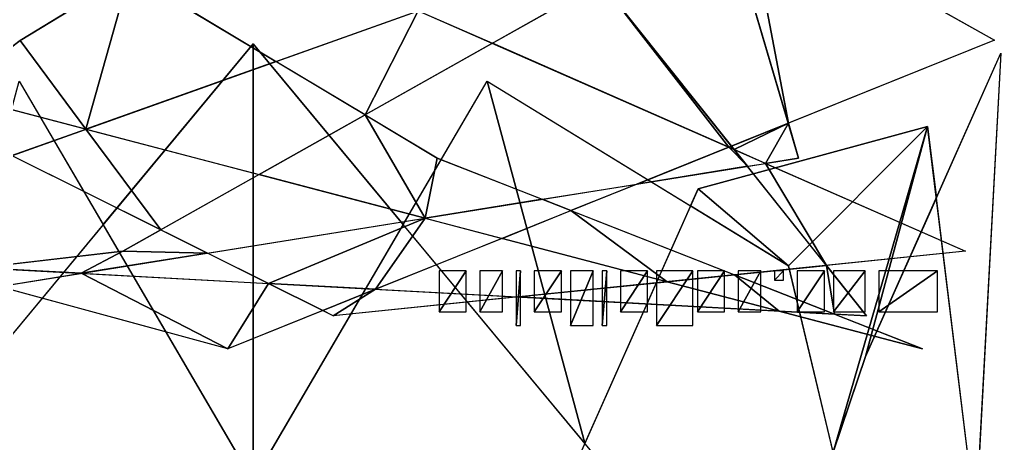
# Model space of a CAD drawing. Header units: metres. Extents: x -642 to 368, y -392 to 227.
# Drawn here: x -184 to -90, y -73.6 to -33.5 of the extents above; entities that cross this region are included whole.
import ezdxf

# ---------------------------------------------------------------- set-up
doc = ezdxf.new("R2010")
doc.units = ezdxf.units.M

msp = doc.modelspace()

# ---------------------------------------------------------------- linework, layer by layer
for p, q in [((-193.23245, 21.701805, -623.5383), (-91.51262, -35.434002, -623.5383)), ((-193.23245, 21.701805, -623.5383), (-91.51262, -35.434002, -623.5383)), ((-193.23245, 21.701805, -623.5383), (-91.51262, -35.434002, -623.5383)), ((-90.11711, 21.709175, -623.5383), (-183.93173, -35.43854, -623.5383)), ((-90.11711, 21.709175, -623.5383), (-183.93173, -35.43854, -623.5383)), ((-90.11711, 21.709175, -623.5383), (-183.93173, -35.43854, -623.5383)), ((-144.38002, -46.594543, -623.5383), (-233.5629, 6.779457, -623.5383)), ((-144.38002, -46.594543, -623.5383), (-233.5629, 6.779457, -623.5383)), ((-144.38002, -46.594543, -623.5383), (-233.5629, 6.779457, -623.5383)), ((-110.09679, -46.59244, -623.5383), (-125.831024, 6.765076, -623.5383)), ((-110.09679, -46.59244, -623.5383), (-125.831024, 6.765076, -623.5383)), ((-110.09679, -46.59244, -623.5383), (-125.831024, 6.765076, -623.5383)), ((-201.90924, -8.158058, -623.5383), (-94.27467, -55.41663, -623.5383)), ((-201.90924, -8.158058, -623.5383), (-94.27467, -55.41663, -623.5383)), ((-201.90924, -8.158058, -623.5383), (-94.27467, -55.41663, -623.5383)), ((-90.11856, -8.157112, -623.5383), (-174.20978, -55.41286, -623.5383)), ((-90.11856, -8.157112, -623.5383), (-174.20978, -55.41286, -623.5383)), ((-90.11856, -8.157112, -623.5383), (-174.20978, -55.41286, -623.5383)), ((-154.24548, -61.524643, -623.5383), (-232.86394, -22.437973, -623.5383)), ((-154.24548, -61.524643, -623.5383), (-232.86394, -22.437973, -623.5383)), ((-154.24548, -61.524643, -623.5383), (-232.86394, -22.437973, -623.5383)), ((-227.35373, -61.524246, -623.5383), (-117.54245, -22.436844, -623.5383)), ((-227.35373, -61.524246, -623.5383), (-117.54245, -22.436844, -623.5383)), ((-227.35373, -61.524246, -623.5383), (-117.54245, -22.436844, -623.5383)), ((-103.65671, -61.53064, -623.5383), (-134.83504, -22.447762, -623.5383)), ((-103.65671, -61.53064, -623.5383), (-134.83504, -22.447762, -623.5383)), ((-103.65671, -61.53064, -623.5383), (-134.83504, -22.447762, -623.5383)), ((-183.93173, -35.43854, -623.5383), (-222.6497, -64.644485, -623.5383)), ((-183.93173, -35.43854, -623.5383), (-222.6497, -64.644485, -623.5383)), ((-183.93173, -35.43854, -623.5383), (-222.6497, -64.644485, -623.5383)), ((-209.79999, -35.43597, -623.5383), (-98.34755, -64.644165, -623.5383)), ((-209.79999, -35.43597, -623.5383), (-98.34755, -64.644165, -623.5383)), ((-209.79999, -35.43597, -623.5383), (-98.34755, -64.644165, -623.5383)), ((-91.51262, -35.434002, -623.5383), (-164.2541, -64.64482, -623.5383)), ((-91.51262, -35.434002, -623.5383), (-164.2541, -64.64482, -623.5383)), ((-91.51262, -35.434002, -623.5383), (-164.2541, -64.64482, -623.5383)), ((-161.83928, -35.779984, -623.5383), (-194.43802, -74.991615, -623.5383)), ((-161.83928, -35.779984, -623.5383), (-194.43802, -74.991615, -623.5383)), ((-161.83928, -35.779984, -623.5383), (-194.43802, -74.991615, -623.5383)), ((-161.83928, -35.779984, -623.5383), (-194.43802, -74.991615, -623.5383)), ((-161.83928, -35.779984, -623.5383), (-194.43802, -74.991615, -623.5383)), ((-161.83928, -35.779984, -623.5383), (-194.43802, -74.991615, -623.5383)), ((-161.83928, -35.779984, -623.5383), (-194.43802, -74.991615, -623.5383)), ((-129.24075, -74.98673, -623.5383), (-161.83928, -35.779984, -623.5383)), ((-129.24075, -74.98673, -623.5383), (-161.83928, -35.779984, -623.5383)), ((-129.24075, -74.98673, -623.5383), (-161.83928, -35.779984, -623.5383)), ((-129.24075, -74.98673, -623.5383), (-161.83928, -35.779984, -623.5383)), ((-129.24075, -74.98673, -623.5383), (-161.83928, -35.779984, -623.5383)), ((-129.24075, -74.98673, -623.5383), (-161.83928, -35.779984, -623.5383)), ((-129.24075, -74.98673, -623.5383), (-161.83928, -35.779984, -623.5383)), ((-103.74382, -65.37406, -623.5383), (-90.91574, -36.665497, -623.5383)), ((-103.74382, -65.37406, -623.5383), (-90.91574, -36.665497, -623.5383)), ((-103.74382, -65.37406, -623.5383), (-90.91574, -36.665497, -623.5383)), ((-103.74382, -65.37406, -623.5383), (-90.91574, -36.665497, -623.5383)), ((-103.74382, -65.37406, -623.5383), (-90.91574, -36.665497, -623.5383)), ((-103.74382, -65.37406, -623.5383), (-90.91574, -36.665497, -623.5383)), ((-103.74382, -65.37406, -623.5383), (-90.91574, -36.665497, -623.5383)), ((-90.91574, -36.665497, -623.5383), (-93.54338, -85.4083, -623.5383)), ((-90.91574, -36.665497, -623.5383), (-93.54338, -85.4083, -623.5383)), ((-90.91574, -36.665497, -623.5383), (-93.54338, -85.4083, -623.5383)), ((-90.91574, -36.665497, -623.5383), (-93.54338, -85.4083, -623.5383)), ((-90.91574, -36.665497, -623.5383), (-93.54338, -85.4083, -623.5383)), ((-90.91574, -36.665497, -623.5383), (-93.54338, -85.4083, -623.5383)), ((-90.91574, -36.665497, -623.5383), (-93.54338, -85.4083, -623.5383)), ((-184.02997, -39.295975, -623.5383), (-150.60852, -96.36103, -623.5383)), ((-184.02997, -39.295975, -623.5383), (-150.60852, -96.36103, -623.5383)), ((-184.02997, -39.295975, -623.5383), (-150.60852, -96.36103, -623.5383)), ((-184.02997, -39.295975, -623.5383), (-150.60852, -96.36103, -623.5383)), ((-184.02997, -39.295975, -623.5383), (-150.60852, -96.36103, -623.5383)), ((-184.02997, -39.295975, -623.5383), (-150.60852, -96.36103, -623.5383)), ((-184.02997, -39.295975, -623.5383), (-150.60852, -96.36103, -623.5383)), ((-173.07507, -96.35564, -623.5383), (-139.6494, -39.294296, -623.5383)), ((-173.07507, -96.35564, -623.5383), (-139.6494, -39.294296, -623.5383)), ((-173.07507, -96.35564, -623.5383), (-139.6494, -39.294296, -623.5383)), ((-173.07507, -96.35564, -623.5383), (-139.6494, -39.294296, -623.5383)), ((-173.07507, -96.35564, -623.5383), (-139.6494, -39.294296, -623.5383)), ((-173.07507, -96.35564, -623.5383), (-139.6494, -39.294296, -623.5383)), ((-173.07507, -96.35564, -623.5383), (-139.6494, -39.294296, -623.5383)), ((-139.6494, -39.294296, -623.5383), (-111.06293, -56.812065, -623.5383)), ((-139.6494, -39.294296, -623.5383), (-111.06293, -56.812065, -623.5383)), ((-139.6494, -39.294296, -623.5383), (-111.06293, -56.812065, -623.5383)), ((-139.6494, -39.294296, -623.5383), (-111.06293, -56.812065, -623.5383)), ((-139.6494, -39.294296, -623.5383), (-111.06293, -56.812065, -623.5383)), ((-139.6494, -39.294296, -623.5383), (-111.06293, -56.812065, -623.5383)), ((-139.6494, -39.294296, -623.5383), (-111.06293, -56.812065, -623.5383)), ((-97.85892, -43.60421, -623.5383), (-119.625595, -49.498, -623.5383)), ((-97.85892, -43.60421, -623.5383), (-119.625595, -49.498, -623.5383)), ((-97.85892, -43.60421, -623.5383), (-119.625595, -49.498, -623.5383)), ((-97.85892, -43.60421, -623.5383), (-119.625595, -49.498, -623.5383)), ((-97.85892, -43.60421, -623.5383), (-119.625595, -49.498, -623.5383)), ((-97.85892, -43.60421, -623.5383), (-119.625595, -49.498, -623.5383)), ((-97.85892, -43.60421, -623.5383), (-119.625595, -49.498, -623.5383)), ((-90.03, -107.5933, -623.5383), (-97.85892, -43.60421, -623.5383)), ((-90.03, -107.5933, -623.5383), (-97.85892, -43.60421, -623.5383)), ((-90.03, -107.5933, -623.5383), (-97.85892, -43.60421, -623.5383)), ((-90.03, -107.5933, -623.5383), (-97.85892, -43.60421, -623.5383)), ((-90.03, -107.5933, -623.5383), (-97.85892, -43.60421, -623.5383)), ((-90.03, -107.5933, -623.5383), (-97.85892, -43.60421, -623.5383)), ((-90.03, -107.5933, -623.5383), (-97.85892, -43.60421, -623.5383)), ((-164.2541, -64.64482, -623.5383), (-230.7807, -46.596184, -623.5383)), ((-164.2541, -64.64482, -623.5383), (-230.7807, -46.596184, -623.5383)), ((-164.2541, -64.64482, -623.5383), (-230.7807, -46.596184, -623.5383)), ((-222.6497, -64.644485, -623.5383), (-110.09679, -46.59244, -623.5383)), ((-222.6497, -64.644485, -623.5383), (-110.09679, -46.59244, -623.5383)), ((-222.6497, -64.644485, -623.5383), (-110.09679, -46.59244, -623.5383)), ((-98.34755, -64.644165, -623.5383), (-144.38002, -46.594543, -623.5383)), ((-98.34755, -64.644165, -623.5383), (-144.38002, -46.594543, -623.5383)), ((-98.34755, -64.644165, -623.5383), (-144.38002, -46.594543, -623.5383)), ((-119.625595, -49.498, -623.5383), (-150.58836, -118.829765, -623.5383)), ((-119.625595, -49.498, -623.5383), (-150.58836, -118.829765, -623.5383)), ((-119.625595, -49.498, -623.5383), (-150.58836, -118.829765, -623.5383)), ((-119.625595, -49.498, -623.5383), (-150.58836, -118.829765, -623.5383)), ((-119.625595, -49.498, -623.5383), (-150.58836, -118.829765, -623.5383)), ((-119.625595, -49.498, -623.5383), (-150.58836, -118.829765, -623.5383)), ((-119.625595, -49.498, -623.5383), (-150.58836, -118.829765, -623.5383)), ((-174.20978, -55.41286, -623.5383), (-227.35373, -61.524246, -623.5383)), ((-174.20978, -55.41286, -623.5383), (-227.35373, -61.524246, -623.5383)), ((-174.20978, -55.41286, -623.5383), (-227.35373, -61.524246, -623.5383)), ((-216.76025, -55.42005, -623.5383), (-103.65671, -61.53064, -623.5383)), ((-216.76025, -55.42005, -623.5383), (-103.65671, -61.53064, -623.5383)), ((-216.76025, -55.42005, -623.5383), (-103.65671, -61.53064, -623.5383)), ((-94.27467, -55.41663, -623.5383), (-154.24548, -61.524643, -623.5383)), ((-94.27467, -55.41663, -623.5383), (-154.24548, -61.524643, -623.5383)), ((-94.27467, -55.41663, -623.5383), (-154.24548, -61.524643, -623.5383)), ((-111.06293, -56.812065, -623.5383), (-93.54562, -129.78206, -623.5383)), ((-111.06293, -56.812065, -623.5383), (-93.54562, -129.78206, -623.5383)), ((-111.06293, -56.812065, -623.5383), (-93.54562, -129.78206, -623.5383)), ((-111.06293, -56.812065, -623.5383), (-93.54562, -129.78206, -623.5383)), ((-111.06293, -56.812065, -623.5383), (-93.54562, -129.78206, -623.5383)), ((-111.06293, -56.812065, -623.5383), (-93.54562, -129.78206, -623.5383)), ((-111.06293, -56.812065, -623.5383), (-93.54562, -129.78206, -623.5383)), ((-129.24332, -140.18353, -623.5383), (-103.74382, -65.37406, -623.5383)), ((-129.24332, -140.18353, -623.5383), (-103.74382, -65.37406, -623.5383)), ((-129.24332, -140.18353, -623.5383), (-103.74382, -65.37406, -623.5383)), ((-129.24332, -140.18353, -623.5383), (-103.74382, -65.37406, -623.5383)), ((-129.24332, -140.18353, -623.5383), (-103.74382, -65.37406, -623.5383)), ((-129.24332, -140.18353, -623.5383), (-103.74382, -65.37406, -623.5383)), ((-129.24332, -140.18353, -623.5383), (-103.74382, -65.37406, -623.5383))]:
    msp.add_line(p, q)
for points in [[(-115.090546, -22.19033, -623.5383), (-111.07118, -43.28813, -623.5383), (-116.97952, -23.251854, -623.5383), (-116.97942, -23.251755, -623.5382)], [(-115.090546, -22.19033, -623.5383), (-111.07118, -43.28813, -623.5383), (-116.97952, -23.251854, -623.5383), (-116.97942, -23.251755, -623.5382)], [(-115.090546, -22.19033, -623.5383), (-111.07118, -43.28813, -623.5383), (-116.97952, -23.251854, -623.5383), (-116.97942, -23.251755, -623.5382)], [(-115.090546, -22.19033, -623.5383), (-91.51262, -35.434002, -623.5383), (-111.07118, -43.28813, -623.5383), (-111.07108, -43.288033, -623.5382)], [(-115.090546, -22.19033, -623.5383), (-91.51262, -35.434002, -623.5383), (-111.07118, -43.28813, -623.5383), (-111.07108, -43.288033, -623.5382)], [(-115.090546, -22.19033, -623.5383), (-91.51262, -35.434002, -623.5383), (-111.07118, -43.28813, -623.5383), (-111.07108, -43.288033, -623.5382)], [(-177.69742, -43.84905, -623.5383), (-183.93173, -35.43854, -623.5383), (-173.56863, -29.125797, -623.5383), (-173.56853, -29.125698, -623.5382)], [(-177.69742, -43.84905, -623.5383), (-183.93173, -35.43854, -623.5383), (-173.56863, -29.125797, -623.5383), (-173.56853, -29.125698, -623.5382)], [(-177.69742, -43.84905, -623.5383), (-183.93173, -35.43854, -623.5383), (-173.56863, -29.125797, -623.5383), (-173.56853, -29.125698, -623.5382)], [(-177.69742, -43.84905, -623.5383), (-173.56863, -29.125797, -623.5383), (-159.6822, -37.43652, -623.5383), (-159.6821, -37.43642, -623.5382)], [(-177.69742, -43.84905, -623.5383), (-173.56863, -29.125797, -623.5383), (-159.6822, -37.43652, -623.5383), (-159.6821, -37.43642, -623.5382)], [(-177.69742, -43.84905, -623.5383), (-173.56863, -29.125797, -623.5383), (-159.6822, -37.43652, -623.5383), (-159.6821, -37.43642, -623.5382)], [(-116.726105, -45.558987, -623.5383), (-139.15271, -35.712254, -623.5383), (-128.8652, -29.93111, -623.5383), (-128.8651, -29.931011, -623.5382)], [(-116.726105, -45.558987, -623.5383), (-139.15271, -35.712254, -623.5383), (-128.8652, -29.93111, -623.5383), (-128.8651, -29.931011, -623.5382)], [(-116.726105, -45.558987, -623.5383), (-139.15271, -35.712254, -623.5383), (-128.8652, -29.93111, -623.5383), (-128.8651, -29.931011, -623.5382)], [(-116.726105, -45.558987, -623.5383), (-128.8652, -29.93111, -623.5383), (-116.47768, -45.45922, -623.5383), (-116.47758, -45.45912, -623.5382)], [(-116.726105, -45.558987, -623.5383), (-128.8652, -29.93111, -623.5383), (-116.47768, -45.45922, -623.5383), (-116.47758, -45.45912, -623.5382)], [(-116.726105, -45.558987, -623.5383), (-128.8652, -29.93111, -623.5383), (-116.47768, -45.45922, -623.5383), (-116.47758, -45.45912, -623.5382)], [(-151.22638, -42.49715, -623.5383), (-159.6822, -37.43652, -623.5383), (-146.17549, -32.62879, -623.5383), (-146.17538, -32.628693, -623.5382)], [(-151.22638, -42.49715, -623.5383), (-159.6822, -37.43652, -623.5383), (-146.17549, -32.62879, -623.5383), (-146.17538, -32.628693, -623.5382)], [(-151.22638, -42.49715, -623.5383), (-159.6822, -37.43652, -623.5383), (-146.17549, -32.62879, -623.5383), (-146.17538, -32.628693, -623.5382)], [(-151.22638, -42.49715, -623.5383), (-146.17549, -32.62879, -623.5383), (-139.15271, -35.712254, -623.5383), (-139.1526, -35.712154, -623.5382)], [(-151.22638, -42.49715, -623.5383), (-146.17549, -32.62879, -623.5383), (-139.15271, -35.712254, -623.5383), (-139.1526, -35.712154, -623.5382)], [(-151.22638, -42.49715, -623.5383), (-146.17549, -32.62879, -623.5383), (-139.15271, -35.712254, -623.5383), (-139.1526, -35.712154, -623.5382)], [(-177.69742, -43.84905, -623.5383), (-190.59912, -40.467922, -623.5383), (-183.93173, -35.43854, -623.5383), (-183.93163, -35.438442, -623.5382)], [(-177.69742, -43.84905, -623.5383), (-190.59912, -40.467922, -623.5383), (-183.93173, -35.43854, -623.5383), (-183.93163, -35.438442, -623.5382)], [(-177.69742, -43.84905, -623.5383), (-190.59912, -40.467922, -623.5383), (-183.93173, -35.43854, -623.5383), (-183.93163, -35.438442, -623.5382)], [(-161.8423, -77.180046, -623.5383), (-176.06644, -52.893227, -623.5383), (-161.83928, -35.779984, -623.5383), (-161.83917, -35.779884, -623.5382)], [(-161.8423, -77.180046, -623.5383), (-176.06644, -52.893227, -623.5383), (-161.83928, -35.779984, -623.5383), (-161.83917, -35.779884, -623.5382)], [(-161.8423, -77.180046, -623.5383), (-176.06644, -52.893227, -623.5383), (-161.83928, -35.779984, -623.5383), (-161.83917, -35.779884, -623.5382)], [(-161.8423, -77.180046, -623.5383), (-176.06644, -52.893227, -623.5383), (-161.83928, -35.779984, -623.5383), (-161.83917, -35.779884, -623.5382)], [(-161.8423, -77.180046, -623.5383), (-176.06644, -52.893227, -623.5383), (-161.83928, -35.779984, -623.5383), (-161.83917, -35.779884, -623.5382)], [(-161.8423, -77.180046, -623.5383), (-176.06644, -52.893227, -623.5383), (-161.83928, -35.779984, -623.5383), (-161.83917, -35.779884, -623.5382)], [(-161.8423, -77.180046, -623.5383), (-176.06644, -52.893227, -623.5383), (-161.83928, -35.779984, -623.5383), (-161.83917, -35.779884, -623.5382)], [(-161.8423, -77.180046, -623.5383), (-161.83928, -35.779984, -623.5383), (-147.61339, -52.889694, -623.5383), (-147.61328, -52.889595, -623.5382)], [(-161.8423, -77.180046, -623.5383), (-161.83928, -35.779984, -623.5383), (-147.61339, -52.889694, -623.5383), (-147.61328, -52.889595, -623.5382)], [(-161.8423, -77.180046, -623.5383), (-161.83928, -35.779984, -623.5383), (-147.61339, -52.889694, -623.5383), (-147.61328, -52.889595, -623.5382)], [(-161.8423, -77.180046, -623.5383), (-161.83928, -35.779984, -623.5383), (-147.61339, -52.889694, -623.5383), (-147.61328, -52.889595, -623.5382)], [(-161.8423, -77.180046, -623.5383), (-161.83928, -35.779984, -623.5383), (-147.61339, -52.889694, -623.5383), (-147.61328, -52.889595, -623.5382)], [(-161.8423, -77.180046, -623.5383), (-161.83928, -35.779984, -623.5383), (-147.61339, -52.889694, -623.5383), (-147.61328, -52.889595, -623.5382)], [(-161.8423, -77.180046, -623.5383), (-161.83928, -35.779984, -623.5383), (-147.61339, -52.889694, -623.5383), (-147.61328, -52.889595, -623.5382)], [(-90.91574, -36.665497, -623.5383), (-93.298965, -80.874565, -623.5383), (-97.03293, -50.355415, -623.5383), (-97.03283, -50.355316, -623.5382)], [(-90.91574, -36.665497, -623.5383), (-93.298965, -80.874565, -623.5383), (-97.03293, -50.355415, -623.5383), (-97.03283, -50.355316, -623.5382)], [(-90.91574, -36.665497, -623.5383), (-93.298965, -80.874565, -623.5383), (-97.03293, -50.355415, -623.5383), (-97.03283, -50.355316, -623.5382)], [(-90.91574, -36.665497, -623.5383), (-93.298965, -80.874565, -623.5383), (-97.03293, -50.355415, -623.5383), (-97.03283, -50.355316, -623.5382)], [(-90.91574, -36.665497, -623.5383), (-93.298965, -80.874565, -623.5383), (-97.03293, -50.355415, -623.5383), (-97.03283, -50.355316, -623.5382)], [(-90.91574, -36.665497, -623.5383), (-93.298965, -80.874565, -623.5383), (-97.03293, -50.355415, -623.5383), (-97.03283, -50.355316, -623.5382)], [(-90.91574, -36.665497, -623.5383), (-93.298965, -80.874565, -623.5383), (-97.03293, -50.355415, -623.5383), (-97.03283, -50.355316, -623.5382)], [(-193.26761, -73.58376, -623.5383), (-184.02997, -39.295975, -623.5383), (-176.06644, -52.893227, -623.5383), (-176.06633, -52.893127, -623.5382)], [(-193.26761, -73.58376, -623.5383), (-184.02997, -39.295975, -623.5383), (-176.06644, -52.893227, -623.5383), (-176.06633, -52.893127, -623.5382)], [(-193.26761, -73.58376, -623.5383), (-184.02997, -39.295975, -623.5383), (-176.06644, -52.893227, -623.5383), (-176.06633, -52.893127, -623.5382)], [(-193.26761, -73.58376, -623.5383), (-184.02997, -39.295975, -623.5383), (-176.06644, -52.893227, -623.5383), (-176.06633, -52.893127, -623.5382)], [(-193.26761, -73.58376, -623.5383), (-184.02997, -39.295975, -623.5383), (-176.06644, -52.893227, -623.5383), (-176.06633, -52.893127, -623.5382)], [(-193.26761, -73.58376, -623.5383), (-184.02997, -39.295975, -623.5383), (-176.06644, -52.893227, -623.5383), (-176.06633, -52.893127, -623.5382)], [(-193.26761, -73.58376, -623.5383), (-184.02997, -39.295975, -623.5383), (-176.06644, -52.893227, -623.5383), (-176.06633, -52.893127, -623.5382)], [(-130.39084, -73.60351, -623.5383), (-147.61339, -52.889694, -623.5383), (-139.6494, -39.294296, -623.5383), (-139.64929, -39.294197, -623.5382)], [(-130.39084, -73.60351, -623.5383), (-147.61339, -52.889694, -623.5383), (-139.6494, -39.294296, -623.5383), (-139.64929, -39.294197, -623.5382)], [(-130.39084, -73.60351, -623.5383), (-147.61339, -52.889694, -623.5383), (-139.6494, -39.294296, -623.5383), (-139.64929, -39.294197, -623.5382)], [(-130.39084, -73.60351, -623.5383), (-147.61339, -52.889694, -623.5383), (-139.6494, -39.294296, -623.5383), (-139.64929, -39.294197, -623.5382)], [(-130.39084, -73.60351, -623.5383), (-147.61339, -52.889694, -623.5383), (-139.6494, -39.294296, -623.5383), (-139.64929, -39.294197, -623.5382)], [(-130.39084, -73.60351, -623.5383), (-147.61339, -52.889694, -623.5383), (-139.6494, -39.294296, -623.5383), (-139.64929, -39.294197, -623.5382)], [(-130.39084, -73.60351, -623.5383), (-147.61339, -52.889694, -623.5383), (-139.6494, -39.294296, -623.5383), (-139.64929, -39.294197, -623.5382)], [(-130.39084, -73.60351, -623.5383), (-139.6494, -39.294296, -623.5383), (-120.350296, -51.120773, -623.5383), (-120.3502, -51.120674, -623.5382)], [(-130.39084, -73.60351, -623.5383), (-139.6494, -39.294296, -623.5383), (-120.350296, -51.120773, -623.5383), (-120.3502, -51.120674, -623.5382)], [(-130.39084, -73.60351, -623.5383), (-139.6494, -39.294296, -623.5383), (-120.350296, -51.120773, -623.5383), (-120.3502, -51.120674, -623.5382)], [(-130.39084, -73.60351, -623.5383), (-139.6494, -39.294296, -623.5383), (-120.350296, -51.120773, -623.5383), (-120.3502, -51.120674, -623.5382)], [(-130.39084, -73.60351, -623.5383), (-139.6494, -39.294296, -623.5383), (-120.350296, -51.120773, -623.5383), (-120.3502, -51.120674, -623.5382)], [(-130.39084, -73.60351, -623.5383), (-139.6494, -39.294296, -623.5383), (-120.350296, -51.120773, -623.5383), (-120.3502, -51.120674, -623.5382)], [(-130.39084, -73.60351, -623.5383), (-139.6494, -39.294296, -623.5383), (-120.350296, -51.120773, -623.5383), (-120.3502, -51.120674, -623.5382)], [(-145.53862, -52.276863, -623.5383), (-161.28568, -48.15006, -623.5383), (-151.22638, -42.49715, -623.5383), (-151.22627, -42.49705, -623.5382)], [(-145.53862, -52.276863, -623.5383), (-161.28568, -48.15006, -623.5383), (-151.22638, -42.49715, -623.5383), (-151.22627, -42.49705, -623.5382)], [(-145.53862, -52.276863, -623.5383), (-161.28568, -48.15006, -623.5383), (-151.22638, -42.49715, -623.5383), (-151.22627, -42.49705, -623.5382)], [(-145.53862, -52.276863, -623.5383), (-151.22638, -42.49715, -623.5383), (-144.38002, -46.594543, -623.5383), (-144.37991, -46.594444, -623.5382)], [(-145.53862, -52.276863, -623.5383), (-151.22638, -42.49715, -623.5383), (-144.38002, -46.594543, -623.5383), (-144.37991, -46.594444, -623.5382)], [(-145.53862, -52.276863, -623.5383), (-151.22638, -42.49715, -623.5383), (-144.38002, -46.594543, -623.5383), (-144.37991, -46.594444, -623.5382)], [(-170.60884, -53.389286, -623.5383), (-184.7492, -46.359135, -623.5383), (-177.69742, -43.84905, -623.5383), (-177.69731, -43.84895, -623.5382)], [(-170.60884, -53.389286, -623.5383), (-184.7492, -46.359135, -623.5383), (-177.69742, -43.84905, -623.5383), (-177.69731, -43.84895, -623.5382)], [(-170.60884, -53.389286, -623.5383), (-184.7492, -46.359135, -623.5383), (-177.69742, -43.84905, -623.5383), (-177.69731, -43.84895, -623.5382)], [(-170.60884, -53.389286, -623.5383), (-177.69742, -43.84905, -623.5383), (-161.28568, -48.15006, -623.5383), (-161.28557, -48.14996, -623.5382)], [(-170.60884, -53.389286, -623.5383), (-177.69742, -43.84905, -623.5383), (-161.28568, -48.15006, -623.5383), (-161.28557, -48.14996, -623.5382)], [(-170.60884, -53.389286, -623.5383), (-177.69742, -43.84905, -623.5383), (-161.28568, -48.15006, -623.5383), (-161.28557, -48.14996, -623.5382)], [(-97.85892, -43.60421, -623.5383), (-111.06293, -56.812065, -623.5383), (-119.625595, -49.498, -623.5383), (-119.625496, -49.497902, -623.5382)], [(-97.85892, -43.60421, -623.5383), (-111.06293, -56.812065, -623.5383), (-119.625595, -49.498, -623.5383), (-119.625496, -49.497902, -623.5382)], [(-97.85892, -43.60421, -623.5383), (-111.06293, -56.812065, -623.5383), (-119.625595, -49.498, -623.5383), (-119.625496, -49.497902, -623.5382)], [(-97.85892, -43.60421, -623.5383), (-111.06293, -56.812065, -623.5383), (-119.625595, -49.498, -623.5383), (-119.625496, -49.497902, -623.5382)], [(-97.85892, -43.60421, -623.5383), (-111.06293, -56.812065, -623.5383), (-119.625595, -49.498, -623.5383), (-119.625496, -49.497902, -623.5382)], [(-97.85892, -43.60421, -623.5383), (-111.06293, -56.812065, -623.5383), (-119.625595, -49.498, -623.5383), (-119.625496, -49.497902, -623.5382)], [(-97.85892, -43.60421, -623.5383), (-111.06293, -56.812065, -623.5383), (-119.625595, -49.498, -623.5383), (-119.625496, -49.497902, -623.5382)], [(-111.07118, -43.28813, -623.5383), (-116.22122, -45.780663, -623.5383), (-116.47768, -45.45922, -623.5383), (-116.47758, -45.45912, -623.5382)], [(-111.07118, -43.28813, -623.5383), (-116.22122, -45.780663, -623.5383), (-116.47768, -45.45922, -623.5383), (-116.47758, -45.45912, -623.5382)], [(-111.07118, -43.28813, -623.5383), (-116.22122, -45.780663, -623.5383), (-116.47768, -45.45922, -623.5383), (-116.47758, -45.45912, -623.5382)], [(-111.07118, -43.28813, -623.5383), (-113.22839, -47.09471, -623.5383), (-116.22122, -45.780663, -623.5383), (-116.22112, -45.780563, -623.5382)], [(-111.07118, -43.28813, -623.5383), (-113.22839, -47.09471, -623.5383), (-116.22122, -45.780663, -623.5383), (-116.22112, -45.780563, -623.5382)], [(-111.07118, -43.28813, -623.5383), (-113.22839, -47.09471, -623.5383), (-116.22122, -45.780663, -623.5383), (-116.22112, -45.780563, -623.5382)], [(-111.07118, -43.28813, -623.5383), (-110.09679, -46.59244, -623.5383), (-113.22839, -47.09471, -623.5383), (-113.228294, -47.094612, -623.5382)], [(-111.07118, -43.28813, -623.5383), (-110.09679, -46.59244, -623.5383), (-113.22839, -47.09471, -623.5383), (-113.228294, -47.094612, -623.5382)], [(-111.07118, -43.28813, -623.5383), (-110.09679, -46.59244, -623.5383), (-113.22839, -47.09471, -623.5383), (-113.228294, -47.094612, -623.5382)], [(-97.85892, -43.60421, -623.5383), (-106.83234, -74.43502, -623.5383), (-111.06293, -56.812065, -623.5383), (-111.06283, -56.811966, -623.5382)], [(-97.85892, -43.60421, -623.5383), (-106.83234, -74.43502, -623.5383), (-111.06293, -56.812065, -623.5383), (-111.06283, -56.811966, -623.5382)], [(-97.85892, -43.60421, -623.5383), (-106.83234, -74.43502, -623.5383), (-111.06293, -56.812065, -623.5383), (-111.06283, -56.811966, -623.5382)], [(-97.85892, -43.60421, -623.5383), (-106.83234, -74.43502, -623.5383), (-111.06293, -56.812065, -623.5383), (-111.06283, -56.811966, -623.5382)], [(-97.85892, -43.60421, -623.5383), (-106.83234, -74.43502, -623.5383), (-111.06293, -56.812065, -623.5383), (-111.06283, -56.811966, -623.5382)], [(-97.85892, -43.60421, -623.5383), (-106.83234, -74.43502, -623.5383), (-111.06293, -56.812065, -623.5383), (-111.06283, -56.811966, -623.5382)], [(-97.85892, -43.60421, -623.5383), (-106.83234, -74.43502, -623.5383), (-111.06293, -56.812065, -623.5383), (-111.06283, -56.811966, -623.5382)], [(-97.85892, -43.60421, -623.5383), (-103.74382, -65.37406, -623.5383), (-106.83234, -74.43502, -623.5383), (-106.83224, -74.43492, -623.5382)], [(-97.85892, -43.60421, -623.5383), (-103.74382, -65.37406, -623.5383), (-106.83234, -74.43502, -623.5383), (-106.83224, -74.43492, -623.5382)], [(-97.85892, -43.60421, -623.5383), (-103.74382, -65.37406, -623.5383), (-106.83234, -74.43502, -623.5383), (-106.83224, -74.43492, -623.5382)], [(-97.85892, -43.60421, -623.5383), (-103.74382, -65.37406, -623.5383), (-106.83234, -74.43502, -623.5383), (-106.83224, -74.43492, -623.5382)], [(-97.85892, -43.60421, -623.5383), (-103.74382, -65.37406, -623.5383), (-106.83234, -74.43502, -623.5383), (-106.83224, -74.43492, -623.5382)], [(-97.85892, -43.60421, -623.5383), (-103.74382, -65.37406, -623.5383), (-106.83234, -74.43502, -623.5383), (-106.83224, -74.43492, -623.5382)], [(-97.85892, -43.60421, -623.5383), (-103.74382, -65.37406, -623.5383), (-106.83234, -74.43502, -623.5383), (-106.83224, -74.43492, -623.5382)], [(-97.85892, -43.60421, -623.5383), (-97.03293, -50.355415, -623.5383), (-103.74382, -65.37406, -623.5383), (-103.74372, -65.37396, -623.5382)], [(-97.85892, -43.60421, -623.5383), (-97.03293, -50.355415, -623.5383), (-103.74382, -65.37406, -623.5383), (-103.74372, -65.37396, -623.5382)], [(-97.85892, -43.60421, -623.5383), (-97.03293, -50.355415, -623.5383), (-103.74382, -65.37406, -623.5383), (-103.74372, -65.37396, -623.5382)], [(-97.85892, -43.60421, -623.5383), (-97.03293, -50.355415, -623.5383), (-103.74382, -65.37406, -623.5383), (-103.74372, -65.37396, -623.5382)], [(-97.85892, -43.60421, -623.5383), (-97.03293, -50.355415, -623.5383), (-103.74382, -65.37406, -623.5383), (-103.74372, -65.37396, -623.5382)], [(-97.85892, -43.60421, -623.5383), (-97.03293, -50.355415, -623.5383), (-103.74382, -65.37406, -623.5383), (-103.74372, -65.37396, -623.5382)], [(-97.85892, -43.60421, -623.5383), (-97.03293, -50.355415, -623.5383), (-103.74382, -65.37406, -623.5383), (-103.74372, -65.37396, -623.5382)], [(-116.726105, -45.558987, -623.5383), (-114.95236, -47.371216, -623.5383), (-125.41957, -49.05002, -623.5383), (-125.41947, -49.04992, -623.5382)], [(-116.726105, -45.558987, -623.5383), (-114.95236, -47.371216, -623.5383), (-125.41957, -49.05002, -623.5383), (-125.41947, -49.04992, -623.5382)], [(-116.726105, -45.558987, -623.5383), (-114.95236, -47.371216, -623.5383), (-125.41957, -49.05002, -623.5383), (-125.41947, -49.04992, -623.5382)], [(-116.726105, -45.558987, -623.5383), (-116.47768, -45.45922, -623.5383), (-116.22122, -45.780663, -623.5383), (-116.22112, -45.780563, -623.5382)], [(-116.726105, -45.558987, -623.5383), (-116.47768, -45.45922, -623.5383), (-116.22122, -45.780663, -623.5383), (-116.22112, -45.780563, -623.5382)], [(-116.726105, -45.558987, -623.5383), (-116.47768, -45.45922, -623.5383), (-116.22122, -45.780663, -623.5383), (-116.22112, -45.780563, -623.5382)], [(-116.726105, -45.558987, -623.5383), (-116.22122, -45.780663, -623.5383), (-114.95236, -47.371216, -623.5383), (-114.95226, -47.371117, -623.5382)], [(-116.726105, -45.558987, -623.5383), (-116.22122, -45.780663, -623.5383), (-114.95236, -47.371216, -623.5383), (-114.95226, -47.371117, -623.5382)], [(-116.726105, -45.558987, -623.5383), (-116.22122, -45.780663, -623.5383), (-114.95236, -47.371216, -623.5383), (-114.95226, -47.371117, -623.5382)], [(-145.53862, -52.276863, -623.5383), (-144.38002, -46.594543, -623.5383), (-134.4315, -50.49542, -623.5383), (-134.4314, -50.49532, -623.5382)], [(-145.53862, -52.276863, -623.5383), (-144.38002, -46.594543, -623.5383), (-134.4315, -50.49542, -623.5383), (-134.4314, -50.49532, -623.5382)], [(-145.53862, -52.276863, -623.5383), (-144.38002, -46.594543, -623.5383), (-134.4315, -50.49542, -623.5383), (-134.4314, -50.49532, -623.5382)], [(-107.462616, -56.75982, -623.5383), (-114.95236, -47.371216, -623.5383), (-113.22839, -47.09471, -623.5383), (-113.228294, -47.094612, -623.5382)], [(-107.462616, -56.75982, -623.5383), (-114.95236, -47.371216, -623.5383), (-113.22839, -47.09471, -623.5383), (-113.228294, -47.094612, -623.5382)], [(-107.462616, -56.75982, -623.5383), (-114.95236, -47.371216, -623.5383), (-113.22839, -47.09471, -623.5383), (-113.228294, -47.094612, -623.5382)], [(-107.462616, -56.75982, -623.5383), (-113.22839, -47.09471, -623.5383), (-94.27467, -55.41663, -623.5383), (-94.274574, -55.41653, -623.5382)], [(-107.462616, -56.75982, -623.5383), (-113.22839, -47.09471, -623.5383), (-94.27467, -55.41663, -623.5383), (-94.274574, -55.41653, -623.5382)], [(-107.462616, -56.75982, -623.5383), (-113.22839, -47.09471, -623.5383), (-94.27467, -55.41663, -623.5383), (-94.274574, -55.41653, -623.5382)], [(-125.41957, -49.05002, -623.5383), (-131.69295, -51.569225, -623.5383), (-134.4315, -50.49542, -623.5383), (-134.4314, -50.49532, -623.5382)], [(-125.41957, -49.05002, -623.5383), (-131.69295, -51.569225, -623.5383), (-134.4315, -50.49542, -623.5383), (-134.4314, -50.49532, -623.5382)], [(-125.41957, -49.05002, -623.5383), (-131.69295, -51.569225, -623.5383), (-134.4315, -50.49542, -623.5383), (-134.4314, -50.49532, -623.5382)], [(-119.625595, -49.498, -623.5383), (-111.06293, -56.812065, -623.5383), (-120.350296, -51.120773, -623.5383), (-120.3502, -51.120674, -623.5382)], [(-119.625595, -49.498, -623.5383), (-111.06293, -56.812065, -623.5383), (-120.350296, -51.120773, -623.5383), (-120.3502, -51.120674, -623.5382)], [(-119.625595, -49.498, -623.5383), (-111.06293, -56.812065, -623.5383), (-120.350296, -51.120773, -623.5383), (-120.3502, -51.120674, -623.5382)], [(-119.625595, -49.498, -623.5383), (-111.06293, -56.812065, -623.5383), (-120.350296, -51.120773, -623.5383), (-120.3502, -51.120674, -623.5382)], [(-119.625595, -49.498, -623.5383), (-111.06293, -56.812065, -623.5383), (-120.350296, -51.120773, -623.5383), (-120.3502, -51.120674, -623.5382)], [(-119.625595, -49.498, -623.5383), (-111.06293, -56.812065, -623.5383), (-120.350296, -51.120773, -623.5383), (-120.3502, -51.120674, -623.5382)], [(-119.625595, -49.498, -623.5383), (-111.06293, -56.812065, -623.5383), (-120.350296, -51.120773, -623.5383), (-120.3502, -51.120674, -623.5382)], [(-138.22685, -54.193047, -623.5383), (-131.69295, -51.569225, -623.5383), (-122.563736, -58.29786, -623.5383), (-122.56364, -58.29776, -623.5382)], [(-138.22685, -54.193047, -623.5383), (-131.69295, -51.569225, -623.5383), (-122.563736, -58.29786, -623.5383), (-122.56364, -58.29776, -623.5382)], [(-138.22685, -54.193047, -623.5383), (-131.69295, -51.569225, -623.5383), (-122.563736, -58.29786, -623.5383), (-122.56364, -58.29776, -623.5382)], [(-116.188644, -57.648563, -623.5383), (-122.563736, -58.29786, -623.5383), (-131.69295, -51.569225, -623.5383), (-131.69284, -51.569126, -623.5382)], [(-116.188644, -57.648563, -623.5383), (-122.563736, -58.29786, -623.5383), (-131.69295, -51.569225, -623.5383), (-131.69284, -51.569126, -623.5382)], [(-116.188644, -57.648563, -623.5383), (-122.563736, -58.29786, -623.5383), (-131.69295, -51.569225, -623.5383), (-131.69284, -51.569126, -623.5382)], [(-145.53862, -52.276863, -623.5383), (-160.39957, -58.465023, -623.5383), (-166.18562, -55.58837, -623.5383), (-166.18552, -55.588272, -623.5382)], [(-145.53862, -52.276863, -623.5383), (-160.39957, -58.465023, -623.5383), (-166.18562, -55.58837, -623.5383), (-166.18552, -55.588272, -623.5382)], [(-145.53862, -52.276863, -623.5383), (-160.39957, -58.465023, -623.5383), (-166.18562, -55.58837, -623.5383), (-166.18552, -55.588272, -623.5382)], [(-145.53862, -52.276863, -623.5383), (-150.23283, -59.014297, -623.5383), (-160.39957, -58.465023, -623.5383), (-160.39946, -58.464924, -623.5382)], [(-145.53862, -52.276863, -623.5383), (-150.23283, -59.014297, -623.5383), (-160.39957, -58.465023, -623.5383), (-160.39946, -58.464924, -623.5382)], [(-145.53862, -52.276863, -623.5383), (-150.23283, -59.014297, -623.5383), (-160.39957, -58.465023, -623.5383), (-160.39946, -58.464924, -623.5382)], [(-145.53862, -52.276863, -623.5383), (-138.22685, -54.193047, -623.5383), (-150.23283, -59.014297, -623.5383), (-150.23273, -59.0142, -623.5382)], [(-145.53862, -52.276863, -623.5383), (-138.22685, -54.193047, -623.5383), (-150.23283, -59.014297, -623.5383), (-150.23273, -59.0142, -623.5382)], [(-145.53862, -52.276863, -623.5383), (-138.22685, -54.193047, -623.5383), (-150.23283, -59.014297, -623.5383), (-150.23273, -59.0142, -623.5382)], [(-174.20978, -55.41286, -623.5383), (-170.60884, -53.389286, -623.5383), (-166.18562, -55.58837, -623.5383), (-166.18552, -55.588272, -623.5382)], [(-174.20978, -55.41286, -623.5383), (-170.60884, -53.389286, -623.5383), (-166.18562, -55.58837, -623.5383), (-166.18552, -55.588272, -623.5382)], [(-174.20978, -55.41286, -623.5383), (-170.60884, -53.389286, -623.5383), (-166.18562, -55.58837, -623.5383), (-166.18552, -55.588272, -623.5382)], [(-174.20978, -55.41286, -623.5383), (-178.14404, -57.50635, -623.5383), (-187.85312, -56.981804, -623.5383), (-187.85301, -56.981705, -623.5382)], [(-174.20978, -55.41286, -623.5383), (-178.14404, -57.50635, -623.5383), (-187.85312, -56.981804, -623.5383), (-187.85301, -56.981705, -623.5382)], [(-174.20978, -55.41286, -623.5383), (-178.14404, -57.50635, -623.5383), (-187.85312, -56.981804, -623.5383), (-187.85301, -56.981705, -623.5382)], [(-174.20978, -55.41286, -623.5383), (-166.18562, -55.58837, -623.5383), (-178.14404, -57.50635, -623.5383), (-178.14394, -57.506252, -623.5382)], [(-174.20978, -55.41286, -623.5383), (-166.18562, -55.58837, -623.5383), (-178.14404, -57.50635, -623.5383), (-178.14394, -57.506252, -623.5382)], [(-174.20978, -55.41286, -623.5383), (-166.18562, -55.58837, -623.5383), (-178.14404, -57.50635, -623.5383), (-178.14394, -57.506252, -623.5382)], [(-144.20999, -61.149994, -623.5383), (-141.63, -61.149994, -623.5383), (-141.63, -57.28, -623.5383), (-141.6299, -57.2799, -623.5382)], [(-141.63, -57.28, -623.5383), (-144.20999, -57.28, -623.5383), (-144.20999, -61.149994, -623.5383), (-144.20988, -61.149895, -623.5382)], [(-140.34, -61.149994, -623.5383), (-138.19, -61.149994, -623.5383), (-138.19, -57.28, -623.5383), (-138.1899, -57.2799, -623.5382)], [(-138.19, -57.28, -623.5383), (-140.34, -57.28, -623.5383), (-140.34, -61.149994, -623.5383), (-140.33989, -61.149895, -623.5382)], [(-136.9, -62.440002, -623.5383), (-136.47, -62.440002, -623.5383), (-136.47, -57.28, -623.5383), (-136.4699, -57.2799, -623.5382)], [(-136.47, -57.28, -623.5383), (-136.9, -57.28, -623.5383), (-136.9, -62.440002, -623.5383), (-136.89989, -62.439903, -623.5382)], [(-135.18, -61.149994, -623.5383), (-132.6, -61.149994, -623.5383), (-132.6, -57.28, -623.5383), (-132.5999, -57.2799, -623.5382)], [(-132.6, -57.28, -623.5383), (-135.18, -57.28, -623.5383), (-135.18, -61.149994, -623.5383), (-135.17989, -61.149895, -623.5382)], [(-131.73999, -62.440002, -623.5383), (-129.59, -62.440002, -623.5383), (-129.59, -57.28, -623.5383), (-129.58989, -57.2799, -623.5382)], [(-129.59, -57.28, -623.5383), (-131.73999, -57.28, -623.5383), (-131.73999, -62.440002, -623.5383), (-131.73988, -62.439903, -623.5382)], [(-128.72998, -62.440002, -623.5383), (-128.29999, -62.440002, -623.5383), (-128.29999, -57.28, -623.5383), (-128.29988, -57.2799, -623.5382)], [(-128.29999, -57.28, -623.5383), (-128.72998, -57.28, -623.5383), (-128.72998, -62.440002, -623.5383), (-128.72987, -62.439903, -623.5382)], [(-127.01001, -61.149994, -623.5383), (-124.42999, -61.149994, -623.5383), (-124.42999, -57.28, -623.5383), (-124.42989, -57.2799, -623.5382)], [(-124.42999, -57.28, -623.5383), (-127.01001, -57.28, -623.5383), (-127.01001, -61.149994, -623.5383), (-127.00991, -61.149895, -623.5382)], [(-123.57001, -62.440002, -623.5383), (-120.130005, -62.440002, -623.5383), (-120.130005, -57.28, -623.5383), (-120.129906, -57.2799, -623.5382)], [(-120.130005, -57.28, -623.5383), (-123.57001, -57.28, -623.5383), (-123.57001, -62.440002, -623.5383), (-123.56991, -62.439903, -623.5382)], [(-119.70001, -61.149994, -623.5383), (-117.119995, -61.149994, -623.5383), (-117.119995, -57.28, -623.5383), (-117.119896, -57.2799, -623.5382)], [(-117.119995, -57.28, -623.5383), (-119.70001, -57.28, -623.5383), (-119.70001, -61.149994, -623.5383), (-119.69991, -61.149895, -623.5382)], [(-106.70857, -61.365757, -623.5383), (-116.188644, -57.648563, -623.5383), (-107.462616, -56.75982, -623.5383), (-107.46252, -56.75972, -623.5382)], [(-106.70857, -61.365757, -623.5383), (-116.188644, -57.648563, -623.5383), (-107.462616, -56.75982, -623.5383), (-107.46252, -56.75972, -623.5382)], [(-106.70857, -61.365757, -623.5383), (-116.188644, -57.648563, -623.5383), (-107.462616, -56.75982, -623.5383), (-107.46252, -56.75972, -623.5382)], [(-115.83002, -61.149994, -623.5383), (-113.67999, -61.149994, -623.5383), (-113.67999, -57.28, -623.5383), (-113.67989, -57.2799, -623.5382)], [(-113.67999, -57.28, -623.5383), (-115.83002, -57.28, -623.5383), (-115.83002, -61.149994, -623.5383), (-115.82992, -61.149895, -623.5382)], [(-112.390015, -58.139984, -623.5383), (-111.52997, -58.139984, -623.5383), (-111.52997, -57.28, -623.5383), (-111.52987, -57.2799, -623.5382)], [(-111.52997, -57.28, -623.5383), (-112.390015, -57.28, -623.5383), (-112.390015, -58.139984, -623.5383), (-112.389915, -58.139885, -623.5382)], [(-110.23999, -61.149994, -623.5383), (-107.65997, -61.149994, -623.5383), (-107.65997, -57.28, -623.5383), (-107.659874, -57.2799, -623.5382)], [(-107.65997, -57.28, -623.5383), (-110.23999, -57.28, -623.5383), (-110.23999, -61.149994, -623.5383), (-110.23989, -61.149895, -623.5382)], [(-106.70857, -61.365757, -623.5383), (-107.462616, -56.75982, -623.5383), (-103.65671, -61.53064, -623.5383), (-103.65661, -61.53054, -623.5382)], [(-106.70857, -61.365757, -623.5383), (-107.462616, -56.75982, -623.5383), (-103.65671, -61.53064, -623.5383), (-103.65661, -61.53054, -623.5382)], [(-106.70857, -61.365757, -623.5383), (-107.462616, -56.75982, -623.5383), (-103.65671, -61.53064, -623.5383), (-103.65661, -61.53054, -623.5382)], [(-106.79999, -61.149994, -623.5383), (-103.78998, -61.149994, -623.5383), (-103.78998, -57.28, -623.5383), (-103.78988, -57.2799, -623.5382)], [(-103.78998, -57.28, -623.5383), (-106.79999, -57.28, -623.5383), (-106.79999, -61.149994, -623.5383), (-106.79989, -61.149895, -623.5382)], [(-102.5, -61.149994, -623.5383), (-96.90997, -61.149994, -623.5383), (-96.90997, -57.28, -623.5383), (-96.909874, -57.2799, -623.5382)], [(-96.90997, -57.28, -623.5383), (-102.5, -57.28, -623.5383), (-102.5, -61.149994, -623.5383), (-102.4999, -61.149895, -623.5382)], [(-185.95093, -58.758476, -623.5383), (-178.14404, -57.50635, -623.5383), (-164.2541, -64.64482, -623.5383), (-164.254, -64.64472, -623.5382)], [(-185.95093, -58.758476, -623.5383), (-178.14404, -57.50635, -623.5383), (-164.2541, -64.64482, -623.5383), (-164.254, -64.64472, -623.5382)], [(-185.95093, -58.758476, -623.5383), (-178.14404, -57.50635, -623.5383), (-164.2541, -64.64482, -623.5383), (-164.254, -64.64472, -623.5382)], [(-160.39957, -58.465023, -623.5383), (-164.2541, -64.64482, -623.5383), (-178.14404, -57.50635, -623.5383), (-178.14394, -57.506252, -623.5382)], [(-160.39957, -58.465023, -623.5383), (-164.2541, -64.64482, -623.5383), (-178.14404, -57.50635, -623.5383), (-178.14394, -57.506252, -623.5382)], [(-160.39957, -58.465023, -623.5383), (-164.2541, -64.64482, -623.5383), (-178.14404, -57.50635, -623.5383), (-178.14394, -57.506252, -623.5382)], [(-122.563736, -58.29786, -623.5383), (-116.188644, -57.648563, -623.5383), (-111.93465, -61.08341, -623.5383), (-111.93455, -61.08331, -623.5382)], [(-122.563736, -58.29786, -623.5383), (-116.188644, -57.648563, -623.5383), (-111.93465, -61.08341, -623.5383), (-111.93455, -61.08331, -623.5382)], [(-122.563736, -58.29786, -623.5383), (-116.188644, -57.648563, -623.5383), (-111.93465, -61.08341, -623.5383), (-111.93455, -61.08331, -623.5382)], [(-106.70857, -61.365757, -623.5383), (-111.93465, -61.08341, -623.5383), (-116.188644, -57.648563, -623.5383), (-116.188545, -57.648464, -623.5382)], [(-106.70857, -61.365757, -623.5383), (-111.93465, -61.08341, -623.5383), (-116.188644, -57.648563, -623.5383), (-116.188545, -57.648464, -623.5382)], [(-106.70857, -61.365757, -623.5383), (-111.93465, -61.08341, -623.5383), (-116.188644, -57.648563, -623.5383), (-116.188545, -57.648464, -623.5382)], [(-164.2541, -64.64482, -623.5383), (-160.39957, -58.465023, -623.5383), (-155.24576, -61.027332, -623.5383), (-155.24565, -61.027233, -623.5382)], [(-164.2541, -64.64482, -623.5383), (-160.39957, -58.465023, -623.5383), (-155.24576, -61.027332, -623.5383), (-155.24565, -61.027233, -623.5382)], [(-164.2541, -64.64482, -623.5383), (-160.39957, -58.465023, -623.5383), (-155.24576, -61.027332, -623.5383), (-155.24565, -61.027233, -623.5382)], [(-150.23283, -59.014297, -623.5383), (-155.24576, -61.027332, -623.5383), (-160.39957, -58.465023, -623.5383), (-160.39946, -58.464924, -623.5382)], [(-150.23283, -59.014297, -623.5383), (-155.24576, -61.027332, -623.5383), (-160.39957, -58.465023, -623.5383), (-160.39946, -58.464924, -623.5382)], [(-150.23283, -59.014297, -623.5383), (-155.24576, -61.027332, -623.5383), (-160.39957, -58.465023, -623.5383), (-160.39946, -58.464924, -623.5382)], [(-155.24576, -61.027332, -623.5383), (-150.23283, -59.014297, -623.5383), (-154.24548, -61.524643, -623.5383), (-154.24538, -61.524544, -623.5382)], [(-155.24576, -61.027332, -623.5383), (-150.23283, -59.014297, -623.5383), (-154.24548, -61.524643, -623.5383), (-154.24538, -61.524544, -623.5382)], [(-155.24576, -61.027332, -623.5383), (-150.23283, -59.014297, -623.5383), (-154.24548, -61.524643, -623.5383), (-154.24538, -61.524544, -623.5382)], [(-136.74997, -59.742725, -623.5383), (-154.24548, -61.524643, -623.5383), (-150.23283, -59.014297, -623.5383), (-150.23273, -59.0142, -623.5382)], [(-136.74997, -59.742725, -623.5383), (-154.24548, -61.524643, -623.5383), (-150.23283, -59.014297, -623.5383), (-150.23273, -59.0142, -623.5382)], [(-136.74997, -59.742725, -623.5383), (-154.24548, -61.524643, -623.5383), (-150.23283, -59.014297, -623.5383), (-150.23273, -59.0142, -623.5382)], [(-111.93465, -61.08341, -623.5383), (-136.74997, -59.742725, -623.5383), (-122.563736, -58.29786, -623.5383), (-122.56364, -58.29776, -623.5382)], [(-111.93465, -61.08341, -623.5383), (-136.74997, -59.742725, -623.5383), (-122.563736, -58.29786, -623.5383), (-122.56364, -58.29776, -623.5382)], [(-111.93465, -61.08341, -623.5383), (-136.74997, -59.742725, -623.5383), (-122.563736, -58.29786, -623.5383), (-122.56364, -58.29776, -623.5382)], [(-111.93465, -61.08341, -623.5383), (-106.70857, -61.365757, -623.5383), (-98.34755, -64.644165, -623.5383), (-98.34745, -64.644066, -623.5382)], [(-111.93465, -61.08341, -623.5383), (-106.70857, -61.365757, -623.5383), (-98.34755, -64.644165, -623.5383), (-98.34745, -64.644066, -623.5382)], [(-111.93465, -61.08341, -623.5383), (-106.70857, -61.365757, -623.5383), (-98.34755, -64.644165, -623.5383), (-98.34745, -64.644066, -623.5382)], [(-193.28143, -141.5842, -623.5383), (-193.26761, -73.58376, -623.5383), (-178.08156, -107.561806, -623.5383), (-178.08145, -107.56171, -623.5382)], [(-193.28143, -141.5842, -623.5383), (-193.26761, -73.58376, -623.5383), (-178.08156, -107.561806, -623.5383), (-178.08145, -107.56171, -623.5382)], [(-193.28143, -141.5842, -623.5383), (-193.26761, -73.58376, -623.5383), (-178.08156, -107.561806, -623.5383), (-178.08145, -107.56171, -623.5382)], [(-193.28143, -141.5842, -623.5383), (-193.26761, -73.58376, -623.5383), (-178.08156, -107.561806, -623.5383), (-178.08145, -107.56171, -623.5382)], [(-193.28143, -141.5842, -623.5383), (-193.26761, -73.58376, -623.5383), (-178.08156, -107.561806, -623.5383), (-178.08145, -107.56171, -623.5382)], [(-193.28143, -141.5842, -623.5383), (-193.26761, -73.58376, -623.5383), (-178.08156, -107.561806, -623.5383), (-178.08145, -107.56171, -623.5382)], [(-193.28143, -141.5842, -623.5383), (-193.26761, -73.58376, -623.5383), (-178.08156, -107.561806, -623.5383), (-178.08145, -107.56171, -623.5382)]]:
    msp.add_3dface(points)

doc.saveas('drawing.dxf')
